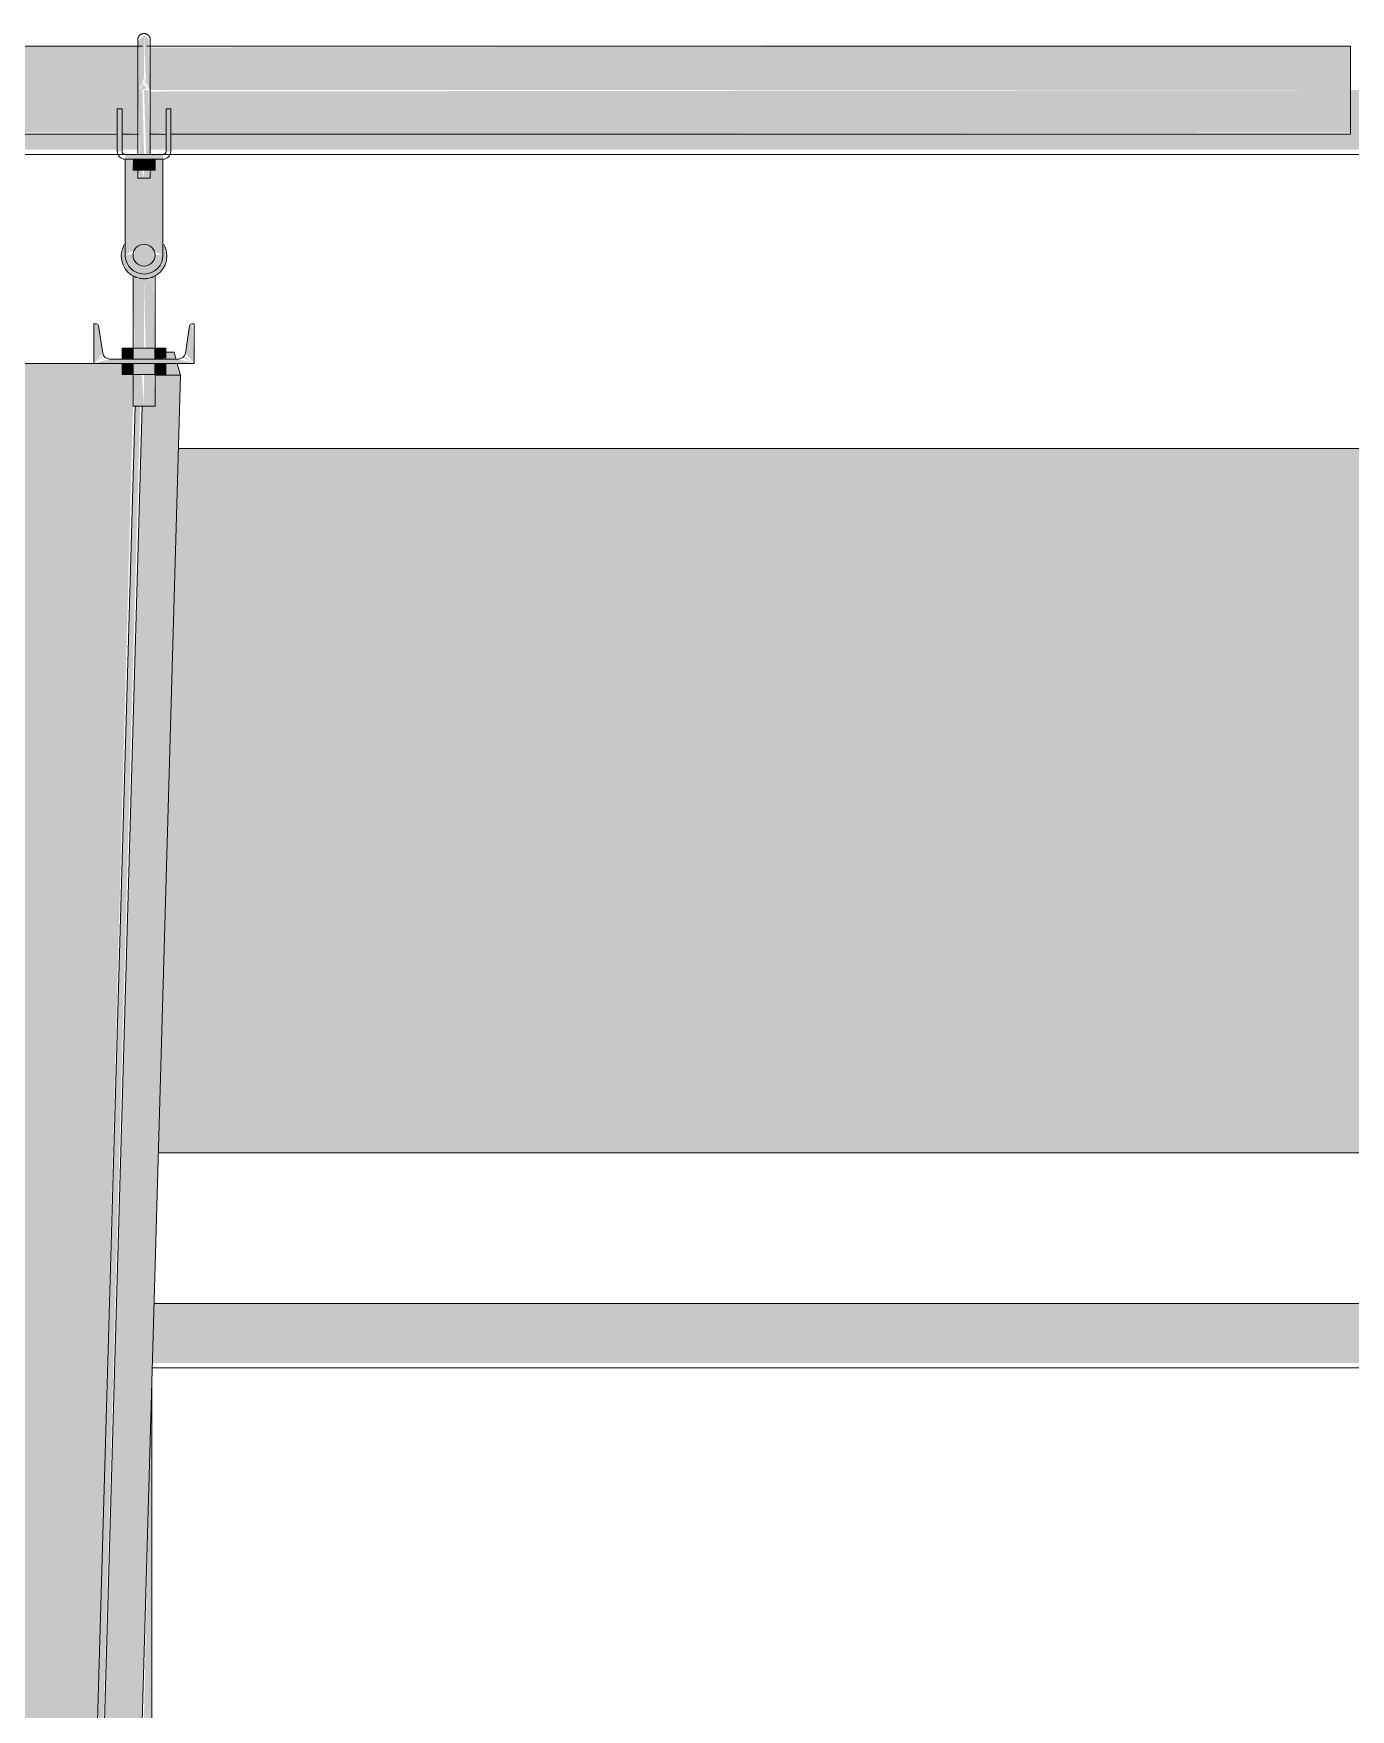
# Model space of a CAD drawing. Header units: inches. Extents: x -55396 to -733, y -290 to 853.
# Drawn here: x -16148.5 to -16096.1, y 227.9 to 294.5 of the extents above; entities that cross this region are included whole.
import ezdxf

# ---------------------------------------------------------------- set-up
doc = ezdxf.new("R2010")
doc.units = ezdxf.units.IN
doc.header["$MEASUREMENT"] = 0
for name, color, linetype, lineweight in [('M-HVAC-DUCT', 70, 'Continuous', 9), ('Q-SPCQ', 91, 'Continuous', 9), ('S-BEAM', 12, 'Continuous', 9)]:
    doc.layers.add(name, color=color, linetype=linetype, lineweight=lineweight)

# ---------------------------------------------------------------- blocks, each defined once
blk = doc.blocks.new('Basketball_Backstop-Performance_Sports_Systems-3103-Ceiling_Hung - 27_-0_ to 27_-11 7_8_-706978-Section 1')
at = {"layer": 'Q-SPCQ'}
h = blk.add_hatch(color=256, dxfattribs=at)
h.paths.add_polyline_path([(22184.501, 292.25), (22184.803, 292.321), (22184.667, 292.477), (22184.553, 292.321)], flags=0)
h.paths.add_polyline_path([(22184.461, 292.25), (22184.501, 292.25), (22184.501, 292.339)], flags=0)
h.paths.add_polyline_path([(22136.678, 292.25), (22184.461, 292.25), (22184.437, 294), (22136.678, 293.94), (22136.678, 292.703)], flags=0)
h.paths.add_polyline_path([(22184.919, 292.25), (22232.678, 292.25), (22232.678, 294), (22184.882, 293.94), (22184.888, 292.475), (22184.894, 292.25)], flags=0)
h = blk.add_hatch(color=256, dxfattribs=at)
h.paths.add_polyline_path([(22184.501, 292.25), (22184.678, 292.574), (22184.613, 292.556), (22184.553, 292.392)], flags=0)
h.paths.add_polyline_path([(22184.461, 292.25), (22184.678, 292.733), (22184.678, 294.444), (22184.437, 294.188), (22184.465, 293.795), (22184.47, 292.574)], flags=0)
h = blk.add_hatch(color=256, dxfattribs=at)
h.paths.add_polyline_path([(22184.678, 292.733), (22184.745, 292.399), (22184.748, 292.542), (22184.736, 292.574)], flags=0)
h.paths.add_polyline_path([(22184.894, 292.25), (22184.855, 294.264), (22184.678, 294.444), (22184.749, 292.574), (22184.856, 292.336)], flags=0)
h = blk.add_hatch(color=256, dxfattribs=at)
h.paths.add_polyline_path([(22143.024, 290.5), (22183.615, 290.56), (22183.615, 291), (22183.803, 291), (22183.803, 290.5), (22184.436, 290.56), (22184.436, 292.25), (22136.678, 292.25), (22136.678, 290.5)], flags=0)
h.paths.add_polyline_path([(22191.441, 290.5), (22232.678, 290.56), (22232.678, 292.25), (22184.919, 292.194), (22184.919, 290.5), (22185.553, 290.56), (22185.553, 291), (22185.74, 291), (22185.74, 290.5), (22186.599, 290.5)], flags=0)
h = blk.add_hatch(color=256, dxfattribs=at)
h.paths.add_polyline_path([(22184.613, 288.75), (22184.678, 288.75), (22184.608, 289.062), (22184.436, 289.062), (22184.501, 288.75), (22184.553, 288.75)], flags=0)
h.paths.add_polyline_path([(22184.539, 289.687), (22184.678, 289.687), (22184.613, 292.25), (22184.436, 292.25), (22184.501, 289.687)], flags=0)
h = blk.add_hatch(color=256, dxfattribs=at)
h.paths.add_polyline_path([(22184.743, 288.75), (22184.919, 288.75), (22184.855, 289.062), (22184.678, 289.062), (22184.678, 288.75)], flags=0)
h.paths.add_polyline_path([(22184.803, 289.687), (22184.919, 289.687), (22184.855, 292.25), (22184.678, 292.25), (22184.759, 289.687)], flags=0)
h = blk.add_hatch(color=256, dxfattribs=at)
h.paths.add_polyline_path([(22183.928, 289.5), (22185.428, 289.5), (22185.428, 289.687), (22183.928, 289.687)], flags=0)
h.paths.add_polyline_path([(22185.74, 289.812), (22185.74, 291), (22185.553, 291), (22185.553, 289.812)], flags=0)
h.paths.add_polyline_path([(22183.615, 289.812), (22183.803, 289.812), (22183.803, 291), (22183.615, 291)], flags=0)
h = blk.add_hatch(color=256, dxfattribs=at)
h.paths.add_polyline_path([(22184.678, 284.937), (22185.053, 285.038), (22185.327, 285.312), (22185.428, 285.687), (22185.1, 285.687), (22185.018, 285.491), (22184.737, 285.272), (22184.379, 285.389), (22184.299, 285.586), (22184.299, 285.744), (22183.928, 285.687), (22184.028, 285.312), (22184.303, 285.038), (22184.484, 284.963)], flags=0)
h.paths.add_polyline_path([(22183.928, 285.687), (22184.299, 285.906), (22184.65, 286.099), (22184.987, 285.997), (22185.145, 285.801), (22185.428, 285.687), (22185.428, 289.5), (22185.115, 289.5), (22185.115, 289.062), (22184.919, 289.062), (22184.855, 288.75), (22184.436, 288.75), (22184.436, 289.062), (22184.24, 289.062), (22184.178, 289.5), (22183.928, 289.5), (22183.928, 286.469)], flags=0)
for points in [[(22184.678, 289.062), (22184.678, 289.5), (22184.24, 289.5), (22184.24, 289.062)], [(22184.678, 289.062), (22185.115, 289.062), (22185.115, 289.5), (22184.678, 289.5)], [(22184.678, 284.75), (22185.165, 284.898), (22185.481, 285.248), (22185.58, 285.687), (22185.463, 286.109), (22185.428, 286.072), (22185.37, 285.415), (22185.19, 285.144), (22184.804, 284.954), (22184.436, 284.983), (22184.127, 285.184), (22183.953, 285.493), (22183.893, 286.109), (22183.777, 285.615), (22183.893, 285.203), (22184.225, 284.871), (22184.605, 284.76)], [(22184.791, 285.265), (22185.1, 285.574), (22185.1, 285.801), (22184.897, 286.066), (22184.565, 286.11), (22184.299, 285.906), (22184.299, 285.469), (22184.459, 285.309)], [(22184.245, 281.555), (22184.245, 281.992), (22183.812, 281.992), (22183.812, 281.555)], [(22185.111, 281.555), (22185.111, 281.992), (22184.245, 281.992), (22184.245, 281.555)], [(22185.111, 281.555), (22185.544, 281.585), (22185.544, 281.992), (22185.111, 281.992), (22185.111, 281.585)], [(22183.812, 280.937), (22184.245, 280.937), (22184.245, 281.375), (22183.812, 281.375)], [(22185.111, 280.937), (22185.111, 281.375), (22184.245, 281.375), (22184.245, 280.937)], [(22185.111, 280.937), (22185.544, 280.937), (22185.544, 281.375), (22185.111, 281.375)], [(22181.758, 152.543), (22182.463, 152.543), (22186.13, 280.918), (22185.114, 280.918), (22185.056, 279.687), (22184.601, 279.687), (22180.969, 152.543)], [(22180.969, 152.543), (22184.526, 279.687), (22184.32, 279.687), (22180.944, 159.485), (22180.944, 152.633)]]:
    blk.add_hatch(color=256, dxfattribs=at).paths.add_polyline_path(points, flags=0)
h = blk.add_hatch(color=256, dxfattribs=at)
h.paths.add_polyline_path([(22184.678, 279.687), (22184.593, 280.937), (22184.242, 280.937), (22184.299, 279.687), (22184.565, 279.687)], flags=0)
h.paths.add_polyline_path([(22184.381, 281.992), (22184.678, 281.992), (22184.678, 284.75), (22184.247, 284.781), (22184.299, 281.992), (22184.338, 281.992)], flags=0)
h = blk.add_hatch(color=256, dxfattribs=at)
h.paths.add_polyline_path([(22185.057, 279.687), (22185.115, 279.687), (22185.057, 280.937), (22184.678, 280.937), (22184.678, 279.687), (22184.987, 279.687)], flags=0)
h.paths.add_polyline_path([(22184.866, 281.992), (22185.112, 281.992), (22185.056, 284.833), (22184.678, 284.75), (22184.739, 281.992), (22184.808, 281.992)], flags=0)
h = blk.add_hatch(color=256, dxfattribs=at)
h.paths.add_polyline_path([(22186.678, 281.375), (22186.599, 282.924), (22186.486, 282.879), (22186.321, 281.793), (22186.599, 281.467)], flags=0)
h.paths.add_polyline_path([(22186.678, 281.375), (22186.271, 281.671), (22186.295, 281.585), (22186.599, 281.418)], flags=0)
h.paths.add_polyline_path([(22182.678, 281.375), (22186.599, 281.397), (22186.044, 281.555), (22183.312, 281.555)], flags=0)
h.paths.add_polyline_path([(22182.678, 281.375), (22183.084, 281.671), (22183.052, 281.729), (22182.9, 281.585)], flags=0)
h.paths.add_polyline_path([(22182.678, 281.375), (22183.035, 281.793), (22182.869, 282.879), (22182.678, 282.955), (22182.678, 281.585)], flags=0)
h = blk.add_hatch(color=256, dxfattribs=at)
h.paths.add_polyline_path([(22178.478, 116), (22181.678, 116), (22181.678, 119.75), (22178.365, 119.75), (22178.368, 119.312), (22179.053, 119.312), (22179.053, 119.125), (22178.365, 119.125), (22178.365, 116)], flags=0)
h.paths.add_polyline_path([(22178.487, 120.25), (22181.678, 120.25), (22181.678, 128.783), (22178.63, 128.813), (22178.478, 128.814), (22178.365, 128.793), (22178.369, 120.875), (22179.053, 120.875), (22179.053, 120.687), (22178.365, 120.687), (22178.368, 120.25), (22178.478, 120.25)], flags=0)
h.paths.add_polyline_path([(22181.188, 129), (22181.678, 129.125), (22181.678, 129.177), (22181.205, 129.006)], flags=0)
h.paths.add_polyline_path([(22181.678, 128.823), (22181.678, 128.935), (22181.534, 128.875)], flags=0)
h.paths.add_polyline_path([(22178.604, 129.172), (22179.59, 129.211), (22181.188, 129.213), (22181.678, 129.25), (22181.678, 135.437), (22178.365, 135.437), (22178.378, 135), (22179.053, 135), (22179.053, 134.812), (22178.365, 134.812), (22178.374, 129.207), (22178.647, 129.189)], flags=0)
h.paths.add_polyline_path([(22179.336, 135.937), (22181.678, 135.937), (22181.678, 152.543), (22180.969, 152.543), (22180.944, 152.633), (22180.944, 161.75), (22178.365, 161.75), (22178.396, 161.312), (22179.053, 161.312), (22179.053, 161.125), (22178.365, 161.125), (22178.379, 136.562), (22179.053, 136.562), (22179.053, 136.375), (22178.365, 136.375), (22178.379, 135.937), (22179.053, 135.937)], flags=0)
h.paths.add_polyline_path([(22180.966, 162.25), (22181.678, 187.186), (22181.678, 224.783), (22178.63, 224.813), (22178.44, 224.81), (22178.365, 224.793), (22178.397, 162.875), (22179.053, 162.875), (22179.053, 162.687), (22178.365, 162.687), (22178.397, 162.25), (22180.944, 162.25)], flags=0)
h.paths.add_polyline_path([(22181.678, 224.823), (22181.678, 224.935), (22181.534, 224.875)], flags=0)
h.paths.add_polyline_path([(22181.188, 225), (22181.678, 225.125), (22181.678, 225.177), (22181.367, 225.065)], flags=0)
h.paths.add_polyline_path([(22178.604, 225.172), (22179.59, 225.211), (22181.188, 225.213), (22181.678, 225.25), (22181.678, 281.375), (22178.365, 281.375), (22178.44, 225.213), (22178.647, 225.189)], flags=0)
h = blk.add_hatch(color=256, dxfattribs=at)
h.paths.add_polyline_path([(22184.02, 116), (22184.99, 116), (22184.99, 119.802), (22184.601, 119.769), (22184.32, 119.751), (22181.678, 119.75), (22181.758, 116), (22183.785, 116)], flags=0)
h.paths.add_polyline_path([(22181.678, 119.823), (22182.168, 120), (22181.678, 119.875)], flags=0)
h.paths.add_polyline_path([(22182.168, 120), (22181.678, 120.125), (22181.758, 120.054)], flags=0)
h.paths.add_polyline_path([(22184.752, 120.172), (22184.88, 120.217), (22184.99, 120.25), (22184.99, 128.125), (22184.303, 128.125), (22184.303, 128.312), (22184.99, 128.312), (22184.99, 128.75), (22181.678, 128.75), (22181.758, 120.183), (22183.352, 120.231), (22184.617, 120.189)], flags=0)
h.paths.add_polyline_path([(22183.389, 129.25), (22184.99, 129.25), (22184.99, 129.687), (22184.303, 129.687), (22184.303, 129.875), (22184.99, 129.875), (22184.99, 135.489), (22184.585, 135.451), (22184.32, 135.438), (22181.678, 135.437), (22181.758, 129.25), (22183.334, 129.25)], flags=0)
h.paths.add_polyline_path([(22181.678, 135.511), (22181.78, 135.636), (22181.678, 135.562)], flags=0)
h.paths.add_polyline_path([(22182.168, 135.687), (22181.678, 135.812), (22181.758, 135.742), (22181.78, 135.739)], flags=0)
h.paths.add_polyline_path([(22184.752, 135.86), (22184.877, 135.905), (22184.99, 135.937), (22184.909, 161.811), (22184.601, 161.769), (22184.32, 161.751), (22182.727, 161.77), (22182.463, 152.543), (22181.678, 152.543), (22181.758, 135.87), (22183.417, 135.915), (22184.617, 135.876)], flags=0)
h.paths.add_polyline_path([(22184.752, 162.172), (22184.877, 162.217), (22184.99, 162.25), (22184.951, 224.125), (22184.508, 224.125), (22182.759, 162.243), (22184.282, 162.23), (22184.639, 162.186)], flags=0)
h.paths.add_polyline_path([(22181.678, 187.186), (22182.751, 224.75), (22181.678, 224.75), (22181.678, 193.673)], flags=0)
h.paths.add_polyline_path([(22184.951, 224.312), (22184.99, 224.312), (22184.952, 224.75), (22184.526, 224.75), (22184.547, 224.312), (22184.877, 224.312)], flags=0)
h.paths.add_polyline_path([(22181.678, 225.25), (22182.765, 225.25), (22184.24, 279.687), (22184.24, 280.937), (22183.812, 280.937), (22183.812, 281.375), (22181.678, 281.375), (22181.678, 227.861)], flags=0)
h.paths.add_polyline_path([(22184.636, 225.25), (22184.99, 225.25), (22184.952, 225.687), (22184.552, 225.687), (22184.547, 225.25)], flags=0)
h.paths.add_polyline_path([(22184.766, 225.875), (22184.99, 225.875), (22184.962, 240.034), (22184.636, 225.875)], flags=0)
h = blk.add_hatch(color=256, dxfattribs=at)
h.paths.add_polyline_path([(22185.114, 280.918), (22186.13, 280.918), (22186.002, 281.375), (22185.544, 281.375), (22185.544, 280.937), (22185.114, 280.937)], flags=0)
h.paths.add_polyline_path([(22185.952, 281.555), (22185.875, 281.832), (22185.544, 281.832), (22185.544, 281.555)], flags=0)
for p, q in [((22184.618, 294), (22136.678, 294)), ((22232.678, 294), (22184.788, 294)), ((22232.678, 294), (22232.678, 292.25)), ((22184.428, 292.25), (22184.428, 289.687)), ((22184.928, 289.687), (22184.928, 292.25)), ((22232.678, 292.25), (22232.678, 290.5)), ((22183.803, 291.5), (22183.615, 291.5)), ((22183.615, 291), (22183.615, 291.5)), ((22183.615, 291.5), (22183.615, 291.369)), ((22183.803, 291.5), (22183.615, 291.5)), ((22183.615, 291.346), (22183.615, 291.003)), ((22183.803, 291.369), (22183.803, 291.5)), ((22183.803, 291.5), (22183.803, 291)), ((22183.803, 291.003), (22183.803, 291.346)), ((22185.74, 291.5), (22185.553, 291.5)), ((22185.553, 291), (22185.553, 291.5)), ((22185.553, 291.5), (22185.553, 291.369)), ((22185.74, 291.5), (22185.553, 291.5)), ((22185.553, 291.346), (22185.553, 291.003)), ((22185.74, 291.369), (22185.74, 291.5)), ((22185.74, 291.5), (22185.74, 291)), ((22185.74, 291.003), (22185.74, 291.346)), ((22183.615, 289.812), (22183.615, 291)), ((22183.803, 291), (22183.803, 289.812)), ((22185.553, 291), (22185.553, 289.812)), ((22185.74, 289.812), (22185.74, 291)), ((22136.678, 290.5), (22183.615, 290.5)), ((22183.803, 290.5), (22184.461, 290.5)), ((22184.428, 290.5), (22184.428, 289.687)), ((22184.428, 290.5), (22184.428, 289.687)), ((22184.428, 290.5), (22184.428, 289.687)), ((22184.894, 290.5), (22185.553, 290.5)), ((22184.928, 289.687), (22184.928, 290.5)), ((22184.928, 289.687), (22184.928, 290.5)), ((22184.928, 289.687), (22184.928, 290.5)), ((22185.74, 290.5), (22232.678, 290.5)), ((22185.428, 289.687), (22183.928, 289.687)), ((22183.928, 289.5), (22183.928, 285.687)), ((22183.928, 289.5), (22185.428, 289.5)), ((22184.24, 289.5), (22184.24, 289.062)), ((22184.428, 289.5), (22184.428, 288.75)), ((22184.678, 289.062), (22184.678, 289.5)), ((22184.928, 288.75), (22184.928, 289.5)), ((22185.115, 289.5), (22185.115, 289.062)), ((22185.428, 285.687), (22185.428, 289.5)), ((22184.678, 289.062), (22184.24, 289.062)), ((22184.678, 288.75), (22184.436, 288.75)), ((22185.115, 289.062), (22184.678, 289.062)), ((22184.919, 288.75), (22184.678, 288.75)), ((22184.24, 284.862), (22184.24, 281.992)), ((22184.24, 284.862), (22184.24, 281.992)), ((22185.115, 281.992), (22185.115, 284.862)), ((22185.115, 281.992), (22185.115, 284.862)), ((22182.78, 282.955), (22182.678, 282.955)), ((22182.678, 282.955), (22182.678, 281.375)), ((22183.035, 281.793), (22182.869, 282.879)), ((22186.486, 282.879), (22186.321, 281.793)), ((22186.678, 282.955), (22186.575, 282.955)), ((22186.678, 281.375), (22186.678, 282.955)), ((22183.812, 281.992), (22184.245, 281.992)), ((22183.812, 281.555), (22183.812, 281.992)), ((22184.245, 281.992), (22185.111, 281.992)), ((22184.245, 281.992), (22184.245, 281.555)), ((22185.111, 281.992), (22185.544, 281.992)), ((22185.111, 281.992), (22185.111, 281.555)), ((22185.544, 281.992), (22185.544, 281.555)), ((22178.365, 281.375), (22181.678, 281.375)), ((22181.678, 281.375), (22182.684, 281.375)), ((22182.678, 281.375), (22186.678, 281.375)), ((22186.044, 281.555), (22183.312, 281.555)), ((22183.812, 280.937), (22183.812, 281.375)), ((22184.245, 281.375), (22184.245, 280.937)), ((22185.111, 281.375), (22185.111, 280.937)), ((22185.875, 281.832), (22185.544, 281.832)), ((22185.544, 281.375), (22185.544, 280.937)), ((22185.944, 281.585), (22185.875, 281.832)), ((22186.13, 280.918), (22186.002, 281.375)), ((22182.463, 152.543), (22186.13, 280.918)), ((22184.245, 280.937), (22183.812, 280.937)), ((22184.24, 280.937), (22184.24, 279.687)), ((22185.111, 280.937), (22184.245, 280.937)), ((22185.09, 280.918), (22186.13, 280.918)), ((22185.544, 280.937), (22185.111, 280.937)), ((22185.115, 279.687), (22185.115, 280.937)), ((22184.32, 279.687), (22180.965, 162.238)), ((22184.601, 279.687), (22180.969, 152.543)), ((22184.678, 279.687), (22184.24, 279.687)), ((22185.115, 279.687), (22184.678, 279.687)), ((22184.99, 225.875), (22184.99, 241.022))]:
    blk.add_line(p, q, dxfattribs=at)
at = {"layer": 'Q-SPCQ', "flags": 128}
for points in [[(22184.428, 294.25), (22184.428, 294.26), (22184.429, 294.27), (22184.43, 294.28), (22184.431, 294.29), (22184.433, 294.3), (22184.435, 294.309), (22184.438, 294.319), (22184.441, 294.329), (22184.444, 294.338), (22184.448, 294.347), (22184.452, 294.356), (22184.456, 294.365), (22184.461, 294.374), (22184.466, 294.383), (22184.471, 294.391), (22184.477, 294.399), (22184.483, 294.407), (22184.49, 294.415), (22184.497, 294.422), (22184.504, 294.429), (22184.511, 294.436), (22184.519, 294.443), (22184.526, 294.449), (22184.534, 294.455), (22184.543, 294.46), (22184.551, 294.466), (22184.56, 294.47), (22184.569, 294.475), (22184.578, 294.479), (22184.587, 294.483), (22184.597, 294.486), (22184.606, 294.49), (22184.616, 294.492), (22184.626, 294.494), (22184.635, 294.496), (22184.645, 294.498), (22184.655, 294.499), (22184.665, 294.5), (22184.675, 294.5), (22184.678, 294.5)], [(22184.428, 294.25), (22184.428, 294.26), (22184.429, 294.27), (22184.43, 294.28), (22184.431, 294.29), (22184.433, 294.3), (22184.435, 294.309), (22184.438, 294.319), (22184.441, 294.329), (22184.444, 294.338), (22184.448, 294.347), (22184.452, 294.356), (22184.456, 294.365), (22184.461, 294.374), (22184.466, 294.383), (22184.471, 294.391), (22184.477, 294.399), (22184.483, 294.407), (22184.49, 294.415), (22184.497, 294.422), (22184.504, 294.429), (22184.511, 294.436), (22184.519, 294.443), (22184.526, 294.449), (22184.534, 294.455), (22184.543, 294.46), (22184.551, 294.466), (22184.56, 294.47), (22184.569, 294.475), (22184.578, 294.479), (22184.587, 294.483), (22184.597, 294.486), (22184.606, 294.49), (22184.616, 294.492), (22184.626, 294.494), (22184.635, 294.496), (22184.645, 294.498), (22184.655, 294.499), (22184.665, 294.5), (22184.675, 294.5), (22184.678, 294.5)], [(22184.428, 294.233), (22184.428, 294.242), (22184.428, 294.247), (22184.428, 294.25)], [(22184.428, 294.25), (22184.428, 294.248), (22184.428, 294.244), (22184.428, 294.236)], [(22184.428, 293.975), (22184.428, 294.014), (22184.428, 294.05), (22184.428, 294.084), (22184.428, 294.114), (22184.428, 294.142), (22184.428, 294.166), (22184.428, 294.187), (22184.428, 294.206), (22184.428, 294.221), (22184.428, 294.233), (22184.428, 294.242), (22184.428, 294.247), (22184.428, 294.25)], [(22184.428, 294.25), (22184.428, 294.248), (22184.428, 294.244), (22184.428, 294.236), (22184.428, 294.224), (22184.428, 294.21), (22184.428, 294.193), (22184.428, 294.172), (22184.428, 294.148), (22184.428, 294.122), (22184.428, 294.092), (22184.428, 294.06), (22184.428, 294.024), (22184.428, 293.986), (22184.428, 293.945), (22184.428, 293.901), (22184.428, 293.854), (22184.428, 293.805), (22184.428, 293.754), (22184.428, 293.7), (22184.428, 293.643), (22184.428, 293.585), (22184.428, 293.524), (22184.428, 293.462), (22184.428, 293.397), (22184.428, 293.331), (22184.428, 293.262), (22184.428, 293.193), (22184.428, 293.121), (22184.428, 293.049), (22184.428, 292.975), (22184.428, 292.9), (22184.428, 292.823), (22184.428, 292.746), (22184.428, 292.668), (22184.428, 292.59), (22184.428, 292.511), (22184.428, 292.431), (22184.428, 292.352), (22184.428, 292.272), (22184.428, 292.25)], [(22184.428, 294.014), (22184.428, 294.05), (22184.428, 294.084)], [(22184.428, 294.06), (22184.428, 294.024), (22184.428, 293.986)], [(22184.678, 294.5), (22184.688, 294.5), (22184.698, 294.499), (22184.708, 294.498), (22184.718, 294.497), (22184.727, 294.495), (22184.737, 294.493), (22184.747, 294.49), (22184.756, 294.487), (22184.766, 294.484), (22184.775, 294.48), (22184.784, 294.476), (22184.793, 294.472), (22184.802, 294.467), (22184.811, 294.462), (22184.819, 294.456), (22184.827, 294.451), (22184.835, 294.444), (22184.843, 294.438), (22184.85, 294.431), (22184.857, 294.424), (22184.864, 294.417), (22184.87, 294.409), (22184.877, 294.401), (22184.883, 294.393), (22184.888, 294.385), (22184.893, 294.377), (22184.898, 294.368), (22184.903, 294.359), (22184.907, 294.35), (22184.911, 294.341), (22184.914, 294.331), (22184.917, 294.322), (22184.92, 294.312), (22184.922, 294.302), (22184.924, 294.292), (22184.926, 294.283), (22184.927, 294.273), (22184.927, 294.263), (22184.928, 294.253), (22184.928, 294.25)], [(22184.678, 294.5), (22184.688, 294.5), (22184.698, 294.499), (22184.708, 294.498), (22184.718, 294.497), (22184.727, 294.495), (22184.737, 294.493), (22184.747, 294.49), (22184.756, 294.487), (22184.766, 294.484), (22184.775, 294.48), (22184.784, 294.476), (22184.793, 294.472), (22184.802, 294.467), (22184.811, 294.462), (22184.819, 294.456), (22184.827, 294.451), (22184.835, 294.444), (22184.843, 294.438), (22184.85, 294.431), (22184.857, 294.424), (22184.864, 294.417), (22184.87, 294.409), (22184.877, 294.401), (22184.883, 294.393), (22184.888, 294.385), (22184.893, 294.377), (22184.898, 294.368), (22184.903, 294.359), (22184.907, 294.35), (22184.911, 294.341), (22184.914, 294.331), (22184.917, 294.322), (22184.92, 294.312), (22184.922, 294.302), (22184.924, 294.292), (22184.926, 294.283), (22184.927, 294.273), (22184.927, 294.263), (22184.928, 294.253), (22184.928, 294.25)], [(22184.928, 294.233), (22184.928, 294.242), (22184.928, 294.247), (22184.928, 294.25)], [(22184.928, 294.25), (22184.928, 294.248), (22184.928, 294.244), (22184.928, 294.236)], [(22184.928, 292.25), (22184.928, 292.33), (22184.928, 292.41), (22184.928, 292.489), (22184.928, 292.569), (22184.928, 292.647), (22184.928, 292.725), (22184.928, 292.803), (22184.928, 292.879), (22184.928, 292.955), (22184.928, 293.029), (22184.928, 293.102), (22184.928, 293.174), (22184.928, 293.244), (22184.928, 293.312), (22184.928, 293.379), (22184.928, 293.444), (22184.928, 293.508), (22184.928, 293.569), (22184.928, 293.628), (22184.928, 293.685), (22184.928, 293.739), (22184.928, 293.791), (22184.928, 293.841), (22184.928, 293.888), (22184.928, 293.933), (22184.928, 293.975), (22184.928, 294.014), (22184.928, 294.05), (22184.928, 294.084), (22184.928, 294.114), (22184.928, 294.142), (22184.928, 294.166), (22184.928, 294.187), (22184.928, 294.206), (22184.928, 294.221), (22184.928, 294.233), (22184.928, 294.242), (22184.928, 294.247), (22184.928, 294.25)], [(22184.928, 294.25), (22184.928, 294.248), (22184.928, 294.244), (22184.928, 294.236), (22184.928, 294.224), (22184.928, 294.21), (22184.928, 294.193), (22184.928, 294.172), (22184.928, 294.148), (22184.928, 294.122), (22184.928, 294.092), (22184.928, 294.06), (22184.928, 294.024), (22184.928, 293.986)], [(22184.928, 294.014), (22184.928, 294.05), (22184.928, 294.084)], [(22184.928, 294.06), (22184.928, 294.024), (22184.928, 293.986)]]:
    blk.add_lwpolyline(points, dxfattribs=at)
at = {"layer": 'Q-SPCQ'}
for centre, radius, start, end in [((22183.928, 289.812), 0.312, 180, 270), ((22183.928, 289.812), 0.312, 180, 270), ((22183.928, 289.812), 0.125, 180, 270), ((22183.928, 289.812), 0.125, 180, 270), ((22185.428, 289.812), 0.312, 270, 0), ((22185.428, 289.812), 0.125, 270, 0), ((22185.428, 289.812), 0.312, 270, 0), ((22185.428, 289.812), 0.125, 270, 0), ((22184.678, 285.656), 0.906, 150, 180), ((22184.678, 285.687), 0.438, 0, 180), ((22184.678, 285.656), 0.906, 0, 30), ((22184.678, 285.656), 0.906, 180, 0), ((22184.678, 285.687), 0.75, 180, 0), ((22184.678, 285.687), 0.438, 180, 0), ((22182.78, 282.865), 0.09, 8.65819, 90), ((22186.575, 282.865), 0.09, 90, 171.34181), ((22183.312, 281.835), 0.28, 188.65819, 270), ((22186.044, 281.835), 0.28, 270, 351.34181)]:
    blk.add_arc(centre, radius, start, end, dxfattribs=at)
for points, knots in [([(22184.396, 284.795), (22184.391, 284.796), (22184.382, 284.799), (22184.364, 284.806), (22184.342, 284.814), (22184.323, 284.822), (22184.309, 284.829), (22184.303, 284.831), (22184.3, 284.833)], [0.2222222, 0.2222222, 0.2222222, 0.2222222, 0.2361111, 0.25, 0.2777778, 0.3055556, 0.3194444, 0.3333333, 0.3333333, 0.3333333, 0.3333333]), ([(22184.678, 284.75), (22184.652, 284.75), (22184.613, 284.752), (22184.563, 284.758), (22184.538, 284.761), (22184.526, 284.763)], [0, 0, 0, 0, 0.0555556, 0.0833333, 0.1111111, 0.1111111, 0.1111111, 0.1111111]), ([(22184.829, 284.763), (22184.817, 284.761), (22184.793, 284.758), (22184.743, 284.752), (22184.704, 284.75), (22184.678, 284.75)], [0.8888889, 0.8888889, 0.8888889, 0.8888889, 0.9166667, 0.9444444, 1, 1, 1, 1]), ([(22185.056, 284.833), (22185.053, 284.831), (22185.046, 284.829), (22185.032, 284.822), (22185.013, 284.814), (22184.992, 284.806), (22184.974, 284.799), (22184.965, 284.796), (22184.96, 284.795)], [0.6666667, 0.6666667, 0.6666667, 0.6666667, 0.6805556, 0.6944444, 0.7222222, 0.75, 0.7638889, 0.7777778, 0.7777778, 0.7777778, 0.7777778])]:
    blk.add_open_spline(points, degree=3, knots=knots, dxfattribs=at)
blk = doc.blocks.new('Girt_Z - 10_D-1118713-Section 1')
at = {"layer": 'S-BEAM'}
h = blk.add_hatch(color=256, dxfattribs=at)
h.paths.add_polyline_path([(22081.48, 241.633), (22078.348, 244), (21871.553, 244), (21871.553, 241.633), (22065.556, 241.633)], flags=0)
h.paths.add_polyline_path([(21407.083, 241.633), (21622.303, 241.633), (21622.303, 244), (21389.053, 244), (21389.053, 241.633)], flags=0)
h.paths.add_polyline_path([(22365.743, 241.633), (22369.553, 241.633), (22369.553, 244), (22359.662, 243.949), (22359.662, 241.633)], flags=0)
h.paths.add_polyline_path([(21630.303, 241.633), (21680.148, 241.633), (21679.393, 244), (21630.303, 244), (21630.303, 242.513)], flags=0)
h.paths.add_polyline_path([(21683.42, 241.633), (21708.745, 241.633), (21708.745, 244), (21682.665, 244)], flags=0)
h.paths.add_polyline_path([(22314.199, 241.633), (22313.73, 244), (22308.053, 244), (22308.053, 241.633)], flags=0)
h.paths.add_polyline_path([(21715.37, 241.633), (21740.696, 241.633), (21741.451, 244), (21715.37, 244), (21715.37, 242.513)], flags=0)
h.paths.add_polyline_path([(21756.496, 241.633), (21863.553, 241.633), (21863.553, 244), (21744.723, 244), (21743.968, 241.633), (21756.362, 241.633)], flags=0)
h.paths.add_polyline_path([(22280.053, 241.633), (22280.053, 244), (22248.172, 244), (22246.939, 241.633), (22278.592, 241.633)], flags=0)
h.paths.add_polyline_path([(22244.825, 241.633), (22246.058, 244), (22185.075, 244), (22185.008, 241.633), (22239.858, 241.633)], flags=0)
h.paths.add_polyline_path([(22081.895, 241.633), (22104.803, 241.633), (22104.803, 244), (22078.762, 244)], flags=0)
h.paths.add_polyline_path([(22178.365, 241.633), (22178.365, 244), (22148.094, 244), (22146.372, 241.633), (22162.391, 241.633)], flags=0)
h.paths.add_polyline_path([(22112.803, 241.633), (22145.986, 241.633), (22147.708, 244), (22112.803, 244), (22112.803, 242.513)], flags=0)
for p, q in [((22185.075, 244), (22246.058, 244)), ((22185.002, 241.445), (22244.727, 241.445))]:
    blk.add_line(p, q, dxfattribs=at)
blk = doc.blocks.new('Girt_Z - 10_D-1118378-Section 1')
at = {"layer": 'S-BEAM'}
h = blk.add_hatch(color=256, dxfattribs=at)
h.paths.add_polyline_path([(22112.803, 289.883), (22183.615, 289.883), (22183.615, 290.5), (22136.678, 290.56), (22136.678, 292.25), (22112.803, 292.25), (22112.803, 291.353)], flags=0)
h.paths.add_polyline_path([(22360.127, 289.883), (22369.553, 289.883), (22369.553, 292.25), (22359.662, 292.199), (22359.662, 289.883)], flags=0)
h.paths.add_polyline_path([(22185.74, 289.883), (22268.615, 289.883), (22268.615, 290.5), (22239.678, 290.56), (22239.678, 292.25), (22232.678, 292.25), (22232.678, 290.5), (22185.74, 290.5)], flags=0)
h.paths.add_polyline_path([(22184.178, 289.883), (22184.436, 289.883), (22184.436, 290.5), (22183.803, 290.5), (22183.803, 289.883)], flags=0)
h.paths.add_polyline_path([(22304.629, 289.883), (22304.159, 292.25), (22299.678, 292.25), (22299.678, 290.5), (22270.74, 290.5), (22270.74, 289.883), (22304.617, 289.883)], flags=0)
h.paths.add_polyline_path([(22185.553, 289.883), (22185.553, 290.5), (22184.919, 290.5), (22184.919, 289.883)], flags=0)
h.paths.add_polyline_path([(22270.553, 289.883), (22270.553, 290.5), (22269.919, 290.5), (22269.919, 289.883)], flags=0)
h.paths.add_polyline_path([(22269.436, 289.883), (22269.436, 290.5), (22268.803, 290.5), (22268.803, 289.883), (22268.908, 289.883)], flags=0)
for p, q in [((22112.803, 289.695), (22184.436, 289.695)), ((22184.913, 289.695), (22269.436, 289.695))]:
    blk.add_line(p, q, dxfattribs=at)

msp = doc.modelspace()

# ---------------------------------------------------------------- hatches: boundary and pattern name
at = {"layer": 'M-HVAC-DUCT', "lineweight": 5}
h = msp.add_hatch(color=256, dxfattribs=at)
h.paths.add_polyline_path([(-16048.718, 264), (-16048.43, 266.713), (-16047.763, 269.057), (-16046.611, 271.37), (-16045.054, 273.432), (-16043.145, 275.172), (-16040.949, 276.532), (-16038.54, 277.466), (-16036, 277.94), (-16062.887, 278), (-16070.18, 264), (-16049.157, 264)], flags=0)
h.paths.add_polyline_path([(-16072.294, 264), (-16065.001, 278), (-16142.725, 278), (-16143.124, 264), (-16108.28, 264)], flags=0)
h.paths.add_polyline_path([(-16150.406, 264), (-16150.406, 278), (-16153.924, 277.923), (-16154.082, 277.64), (-16154.656, 277.126), (-16155.441, 276.895), (-16155.919, 276.918), (-16156.343, 277.047), (-16156.581, 277.126), (-16166.129, 264), (-16156.697, 264)], flags=0)
h.paths.add_polyline_path([(-16166.515, 264), (-16156.812, 277.34), (-16157.126, 277.689), (-16157.404, 278), (-16294.999, 278), (-16276.473, 264), (-16185.116, 264)], flags=0)
h.paths.add_polyline_path([(-16276.888, 264), (-16295.413, 278), (-16573.205, 278), (-16577.67, 264), (-16299.018, 264)], flags=0)
h.paths.add_polyline_path([(-16580.941, 264), (-16576.477, 278), (-16613.4, 278), (-16613.4, 264), (-16611.818, 264)], flags=0)
h.paths.add_polyline_path([(-16620.025, 264), (-16620.025, 278), (-16656.949, 278), (-16652.485, 264), (-16621.502, 264)], flags=0)
h.paths.add_polyline_path([(-16655.756, 264), (-16660.236, 278), (-16938.073, 277.962), (-16956.548, 264), (-16661.017, 264)], flags=0)
h.paths.add_polyline_path([(-16956.963, 264), (-16938.437, 278), (-17076.164, 277.945), (-17076.31, 277.689), (-17076.623, 277.339), (-17066.921, 264), (-16960.422, 264)], flags=0)
h.paths.add_polyline_path([(-17067.307, 264), (-17076.906, 277.126), (-17077.702, 276.886), (-17078.106, 276.904), (-17078.469, 276.997), (-17078.904, 277.219), (-17079.249, 277.528), (-17079.513, 277.923), (-17079.654, 278), (-17083.031, 277.99), (-17083.031, 264), (-17076.623, 264)], flags=0)
h.paths.add_polyline_path([(-17090.54, 264), (-17090.312, 264), (-17090.795, 278), (-17136.843, 278), (-17136.843, 264), (-17090.795, 264)], flags=0)
h.paths.add_polyline_path([(-16030.718, 277.404), (-16030.718, 278), (-16033.416, 277.94), (-16030.812, 277.44)], flags=0)
h = msp.add_hatch(color=256, dxfattribs=at)
h.paths.add_polyline_path([(-16979.789, 250), (-16975.447, 250.031), (-16956.963, 264), (-17066.921, 264), (-17056.737, 250), (-16999.156, 250)], flags=0)
h.paths.add_polyline_path([(-16258.363, 250), (-16276.888, 264), (-16577.67, 264), (-16582.135, 250), (-16263.215, 250)], flags=0)
h.paths.add_polyline_path([(-16257.948, 250), (-16176.699, 250), (-16166.515, 264), (-16276.473, 264), (-16258.172, 250.169)], flags=0)
h.paths.add_polyline_path([(-17136.843, 250), (-17089.912, 250.009), (-17090.312, 264), (-17136.843, 264), (-17136.843, 250.213)], flags=0)
h.paths.add_polyline_path([(-16613.4, 250), (-16585.406, 250), (-16580.941, 264), (-16613.4, 264), (-16613.4, 250.101)], flags=0)
h.paths.add_polyline_path([(-16176.312, 250), (-16150.406, 250), (-16150.406, 264), (-16166.129, 264), (-16176.178, 250.185)], flags=0)
h.paths.add_polyline_path([(-16975.073, 250), (-16651.291, 250), (-16655.756, 264), (-16956.548, 264), (-16975.032, 250.031)], flags=0)
h.paths.add_polyline_path([(-16620.025, 250), (-16620.025, 264), (-16652.485, 264), (-16648.02, 250), (-16621.502, 250)], flags=0)
h.paths.add_polyline_path([(-17083.031, 250), (-17057.135, 250.015), (-17067.307, 264), (-17083.031, 264), (-17083.031, 250.01)], flags=0)
h.paths.add_polyline_path([(-16142.641, 250), (-16079.587, 250), (-16072.294, 264), (-16143.124, 264), (-16143.524, 250), (-16142.896, 250)], flags=0)
h.paths.add_polyline_path([(-16048.718, 250), (-16048.718, 264), (-16070.225, 263.913), (-16077.473, 250), (-16048.753, 250)], flags=0)

# ---------------------------------------------------------------- linework, layer by layer
at = {"layer": 'M-HVAC-DUCT'}
for p, q in [((-16065.001, 278), (-16142.725, 278)), ((-16143.524, 250), (-16079.587, 250))]:
    msp.add_line(p, q, dxfattribs=at)

# ---------------------------------------------------------------- block references
at = {"layer": 'Q-SPCQ'}
msp.add_blockref('Basketball_Backstop-Performance_Sports_Systems-3103-Ceiling_Hung - 27_-0_ to 27_-11 7_8_-706978-Section 1', (-38328.771, 0), dxfattribs=at)
at = {"layer": 'S-BEAM'}
for name in ['Girt_Z - 10_D-1118378-Section 1', 'Girt_Z - 10_D-1118713-Section 1']:
    msp.add_blockref(name, (-38328.771, 0), dxfattribs=at)

doc.saveas('drawing.dxf')
